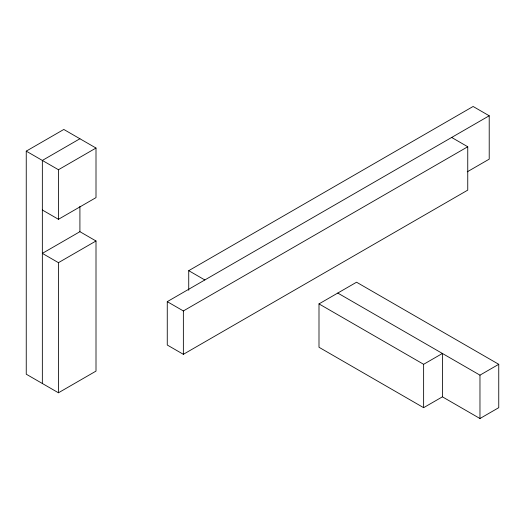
<?xml version="1.0" encoding="UTF-8"?>
<svg xmlns="http://www.w3.org/2000/svg" width="525" height="525" viewBox="0 0 525 525"><rect width="100%" height="100%" fill="white"/><g stroke="black" fill="none" stroke-linecap="round" stroke-linejoin="round"><path stroke-width="0.79" d="M96.003 240.988L58.446 262.671L42.348 253.378L79.912 231.689L96.003 240.988L96.003 371.103L58.446 392.785L26.25 374.2L26.25 151.141L63.814 129.458L96.003 148.043L96.003 197.617L58.446 219.299L42.348 210.007M79.912 138.751L42.348 160.44L42.348 383.493M26.25 151.141L58.446 169.732L96.003 148.043M188.731 290.312L188.731 270.67L473.117 106.477L489.215 115.776L489.215 159.147L467.243 171.826M451.658 137.458L467.749 146.751L467.749 190.122L183.363 354.316L167.265 345.023L167.265 301.652L489.215 115.776M167.265 301.652L183.363 310.944L467.749 146.751M318.997 303.896L356.554 282.214L498.75 364.304L498.75 407.676L479.968 418.523L442.411 396.834L423.629 407.676L318.997 347.268L318.997 303.896L423.629 364.304L442.411 353.463L442.411 396.834M337.772 293.055L479.968 375.152L498.75 364.304M188.731 270.67L204.822 279.963M479.968 375.152L479.968 418.523M423.629 364.304L423.629 407.676M183.363 310.944L183.363 354.316M79.912 206.325L79.912 231.689M58.446 169.732L58.446 219.299M58.446 262.671L58.446 392.785"/></g></svg>
